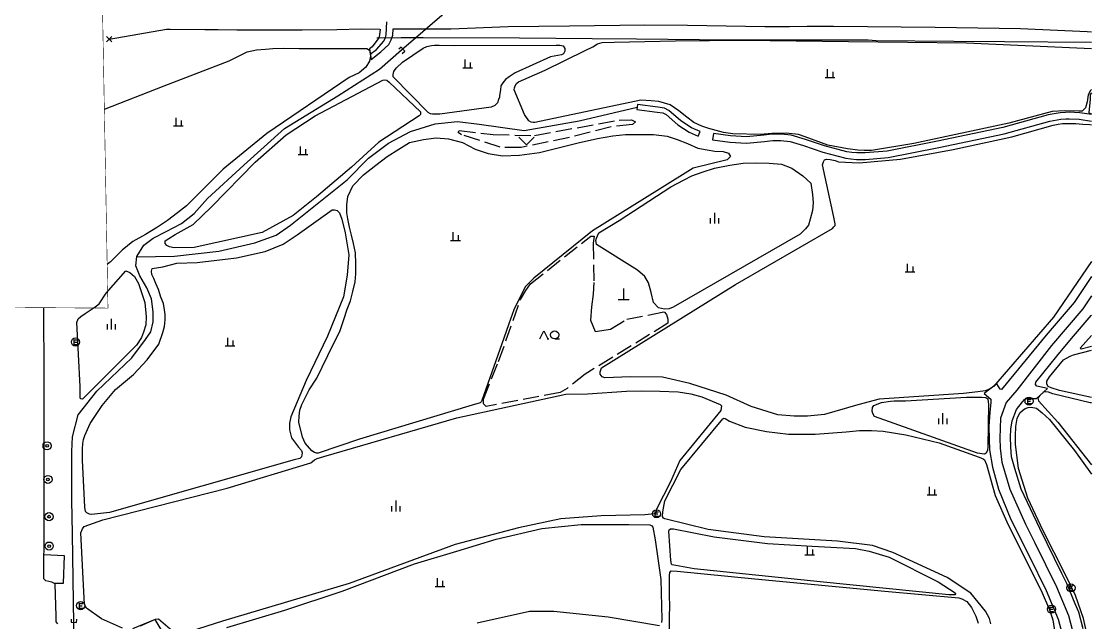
# Model space of a CAD drawing. Header units: millimetres. Extents: x 209513 to 211421, y 268482 to 269727.
# Drawn here: x 211222.2 to 211420, y 268671.3 to 268782.5 of the extents above; entities that cross this region are included whole.
import ezdxf

# ---------------------------------------------------------------- set-up
doc = ezdxf.new("R2010")
doc.units = ezdxf.units.MM
doc.header["$MEASUREMENT"] = 0
doc.header["$PDMODE"] = 3
doc.header["$PDSIZE"] = 0.5
doc.linetypes.add('AAA005', pattern=[4, 3, -1])
doc.layers.add('00-구역계', color=8, linetype='CONTINUOUS', plot=False)
doc.layers.add('측점', color=8, linetype='CONTINUOUS', lineweight=0)
for name, color, linetype in [('현황', 8, 'CONTINUOUS'), ('현황-height', 8, 'CONTINUOUS'), ('현황1', 8, 'CONTINUOUS')]:
    doc.layers.add(name, color=color, linetype=linetype)

# ---------------------------------------------------------------- blocks, each defined once
blk = doc.blocks.new('DAA001')
at = {"layer": '현황-height'}
for points in [[(-0.493063, 1.00641), (-0.493063, -0.49359)], [(0.506937, 0.50641), (0.506937, -0.49359)], [(-0.893063, -0.49359), (0.906937, -0.49359)]]:
    blk.add_lwpolyline(points, dxfattribs=at)
blk = doc.blocks.new('DAA002')
at = {"layer": '현황-height'}
for points in [[(-0.75, 0), (-0.75, -1)], [(0, 1), (0, -1)], [(0.75, 0), (0.75, -1)]]:
    blk.add_lwpolyline(points, dxfattribs=at)
blk = doc.blocks.new('AB002')
at = {"layer": '현황-height'}
for points in [[(0, 0), (0, 2)], [(-1, 0), (1, 0)]]:
    blk.add_lwpolyline(points, dxfattribs=at)
blk = doc.blocks.new('AZ0202')
at = {"layer": '현황-height'}
for points in [[(-0.3, 0.38), (0.37, 0.38)], [(-0.3, 0.38), (-0.3, -0.44)], [(-0.3, -0.03), (0.24, -0.03)], [(-0.3, -0.44), (0.37, -0.44)]]:
    blk.add_lwpolyline(points, dxfattribs=at)
blk.add_circle((0, 0), 0.75, dxfattribs=at)
blk = doc.blocks.new('AE170')
at = {"layer": '현황-height'}
for radius in [0.75, 0.25]:
    blk.add_circle((0, 0), radius, dxfattribs=at)
blk = doc.blocks.new('DZ0011')
at = {"layer": '현황-height'}
blk.add_lwpolyline([(1.414214, 0.414214), (0, -1), (-1.414214, 0.414214)], dxfattribs=at)
blk = doc.blocks.new('DC0013')
at = {"layer": '현황-height'}
for points in [[(-1.75, -0.75), (-1, 0.75), (-0.25, -0.75)], [(-0.4, -0.75), (-0.1, -0.75)], [(1, -0.75), (1.9, -0.75)]]:
    blk.add_lwpolyline(points, dxfattribs=at)
blk.add_circle((1, 0), 0.75, dxfattribs=at)

msp = doc.modelspace()

# ---------------------------------------------------------------- linework, layer by layer
at = {"layer": '00-구역계', "ltscale": 16, "const_width": 0.1, "flags": 128}
msp.add_lwpolyline([(211233.6, 269092.69), (211235.5, 268890.58), (211235.88, 268856.37), (211238.19, 268729.45), (211198.18, 268729.72), (211145.17, 268779.3), (211135.98, 268779.3), (211070, 268779.24), (211046.17, 268779.06), (211043.98, 268779.2), (211040.74, 268779.19)], dxfattribs=at)
at = {"layer": '측점'}
msp.add_point((211238.4, 268779.19, 19.33), dxfattribs=at)
at = {"layer": '현황', "linetype": 'Continuous'}
for points in [[(211232.02, 268662.68), (211231.62, 268687.68), (211231.53, 268693.95), (211231.52, 268697.39), (211231.51, 268700.88), (211231.54, 268702.94), (211231.61, 268705.61), (211232.7, 268709.72), (211236.13, 268714.1), (211242.61, 268720.27), (211245.14, 268723.62), (211246.09, 268725.04), (211246.52, 268726.93), (211246.52, 268728.79), (211246.25, 268731.14), (211245.37, 268733.22), (211244.08, 268735.41), (211243.34, 268737.3), (211243.5, 268739), (211244.81, 268741.08), (211246.57, 268742.39), (211248.93, 268743.64), (211251.79, 268745.11), (211254.15, 268746.94), (211256.58, 268749.75), (211263.31, 268755.9), (211270.83, 268762.69), (211280.71, 268768.74), (211288.39, 268773.63), (211292.42, 268777.21), (211300.36, 268784)], [(211288.52, 268781.04), (211288.39, 268779.99), (211288.23, 268779.43), (211287.03, 268777.77), (211286.51, 268777.39), (211286.85, 268775.43), (211288.66, 268776.87), (211290.12, 268778.23), (211290.55, 268779.08), (211290.85, 268779.97), (211290.94, 268781.11), (211301.57, 268781.11), (211312.19, 268781.54), (211323.52, 268781.69), (211337.45, 268781.84), (211345.35, 268781.77), (211359.63, 268781.53), (211364.2, 268781.55), (211367.43, 268781.62), (211372.3, 268781.59), (211391.11, 268781.41), (211406.86, 268781.16), (211419.2, 268780.63), (211420.02, 268780.55)], [(211238.4, 268779.19), (211249.03, 268781.07), (211249.03, 268781.07), (211249.67, 268781.07), (211256.08, 268780.98), (211258.58, 268780.99), (211262.04, 268780.96), (211274.06, 268780.92), (211280.48, 268781.01), (211284.97, 268781.1), (211288.47, 268781.03)], [(211237.52, 268766.25), (211248.59, 268770.55), (211260.57, 268775.17), (211263.94, 268776.86), (211265.63, 268777.23), (211267.3, 268777.35), (211268.67, 268777.49), (211270.68, 268777.54), (211273.55, 268777.51), (211278.62, 268777.51), (211286.05, 268777.51), (211286.54, 268777.17), (211286.71, 268776.06), (211286.56, 268775.12), (211285.86, 268774.01), (211284.65, 268772.99), (211282.77, 268772.14), (211267.57, 268761.74), (211259.49, 268755.15), (211253.73, 268749.41), (211252.68, 268748.35), (211251.03, 268747.05), (211249.22, 268745.65), (211247.34, 268744.44), (211245.15, 268743.1), (211242.8, 268741.76), (211240.8, 268740.17), (211238.63, 268738.04), (211238.04, 268737.55)], [(211420.02, 268769.89), (211419.84, 268769.74), (211419.37, 268768.91), (211419.22, 268767.62), (211418.89, 268766.48), (211418.26, 268765.88), (211417.65, 268765.88), (211414.99, 268765.94), (211412.72, 268765.8), (211404.69, 268763.68), (211387.14, 268759.88), (211379.32, 268758.61), (211377.99, 268758.61), (211376.78, 268758.67), (211374.89, 268758.94), (211371.23, 268759.58), (211367.08, 268761.12), (211365.84, 268761.56), (211363.58, 268761.83), (211360.91, 268761.75), (211358.79, 268761.57), (211353.68, 268761.67), (211351.99, 268761.95), (211350.61, 268762.31), (211349.29, 268762.67), (211347.96, 268763.14), (211346.47, 268763.82), (211345.21, 268764.75), (211343.71, 268765.97), (211342.11, 268767.08), (211340.04, 268767.67), (211338.6, 268767.82), (211336.69, 268767.91), (211317.11, 268763.81), (211316.8, 268763.81), (211316.42, 268763.86), (211315.96, 268764.11), (211315.16, 268765.3), (211313.3, 268769.83), (211313.33, 268770.21), (211313.46, 268770.59), (211313.71, 268770.98), (211314.05, 268771.3), (211319.03, 268773.5), (211326.41, 268777.14), (211327.85, 268777.8), (211328.68, 268778.36), (211329.55, 268778.57), (211331.79, 268778.65), (211343.12, 268778.87), (211355.72, 268779.02), (211375.1, 268778.76), (211396.9, 268778.51), (211420.02, 268777.51)], [(211243.49, 268738.93), (211250.47, 268739.05), (211258.7, 268739.97), (211265.36, 268741.52), (211269.3, 268742.95), (211271.92, 268744.77), (211282.38, 268753.19), (211286.36, 268757.19), (211290.03, 268759.95), (211294.1, 268762.11), (211298.7, 268763.53), (211302.78, 268763.99), (211306.83, 268763.51), (211315.14, 268762.34), (211325.29, 268764.09), (211336.02, 268766.6)], [(211420.02, 268738.07), (211412.97, 268727.79), (211401.88, 268714.98), (211401.16, 268714.45), (211400.32, 268714.16), (211398.99, 268713.94), (211396.35, 268713.68), (211380.73, 268712.61), (211376.81, 268711.53), (211370.65, 268709.76), (211367.48, 268709.45), (211365.01, 268709.45), (211362.01, 268709.68), (211357.07, 268711.24), (211352.48, 268713.34), (211345.72, 268715.51), (211340.69, 268716.69), (211334.78, 268716.76), (211330.02, 268716.56), (211329.56, 268716.76), (211329.19, 268717.23), (211329.2, 268717.68), (211329.45, 268718.38), (211354.21, 268733.84), (211372.11, 268744.19), (211372.38, 268744.49), (211372.61, 268744.74), (211372.61, 268745.03), (211372.34, 268746.25), (211370.3, 268755.93), (211370.45, 268756.51), (211370.66, 268756.88), (211371.01, 268757.03), (211371.67, 268756.97), (211372.6, 268756.75), (211373.23, 268756.52), (211377.03, 268756.33), (211384.72, 268756.98), (211394.4, 268758.82), (211405.3, 268761.13), (211412.94, 268763.29), (211413.83, 268763.47), (211414.66, 268763.58), (211415.62, 268763.62), (211417.09, 268763.58), (211417.74, 268763.54), (211418.4, 268763.51), (211419.69, 268763.4), (211420.02, 268763.34)], [(211420.02, 268735.3), (211416.78, 268730.5), (211411.64, 268724.47), (211403.36, 268714.4), (211403.12, 268714.46), (211402.5, 268715.43), (211400.14, 268713.63), (211401.41, 268712.6), (211401.37, 268711.99), (211401.19, 268710.13), (211401.03, 268707.6), (211401.06, 268705.16), (211401.12, 268703.24), (211401.68, 268700.03), (211402.81, 268695.93), (211405.09, 268690.32), (211408.49, 268683.62), (211411.6, 268677.2), (211413.84, 268671.93), (211414.51, 268669.36)], [(211228.9, 268671.05), (211228.61, 268671.43), (211228.6, 268672.47), (211228.45, 268678.44), (211227.83, 268678.73), (211226.73, 268678.97), (211226.34, 268679.34), (211226.33, 268683.38), (211226.41, 268685), (211226.4, 268690.53), (211226.37, 268705.26), (211226.41, 268719.93), (211226.33, 268726.35), (211226.32, 268729.53)], [(211418.44, 268670.12), (211417.63, 268673.23), (211416.99, 268674.74), (211415.42, 268678.53), (211414.5, 268680.37), (211410.45, 268688.65), (211407.02, 268695.93), (211405.81, 268699.77), (211405.23, 268701.91), (211405.06, 268703.78), (211405.05, 268705.55), (211405.08, 268707.05), (211405.32, 268708.59), (211406.14, 268710.72), (211407.24, 268712.14), (211407.67, 268712.58), (211408.2, 268712.73), (211409.74, 268712.75), (211409.83, 268712.74), (211411.89, 268714.58), (211409.92, 268715.04), (211409.66, 268715.34), (211409.68, 268715.75), (211413.61, 268720.57), (211416.28, 268723.81), (211419.97, 268728.08), (211420.02, 268728.16)], [(211420.02, 268722.38), (211418.08, 268721.85), (211417.89, 268722.07), (211420.02, 268724.4)], [(211420.02, 268712.9), (211414.07, 268714.23), (211412.54, 268714.68), (211412, 268714.97), (211411.73, 268715.37), (211411.73, 268715.91), (211412.22, 268716.71), (211414.82, 268719.91), (211416.04, 268720.56), (211416.67, 268720.78), (211420.02, 268721.66)], [(211240.87, 268670.25), (211236.99, 268671.95), (211234.22, 268673.95), (211233.86, 268674.63), (211233.19, 268687.9), (211233.47, 268688.6), (211233.79, 268689.02), (211237.25, 268690.29), (211260.23, 268696.12), (211275.68, 268700.83), (211276.34, 268701.36), (211276.84, 268701.65), (211278.1, 268702.01), (211302.7, 268709.13), (211322.8, 268713.56), (211326.83, 268713.59), (211334.07, 268714.11), (211336.84, 268714.13), (211340.23, 268714.07), (211343.58, 268713.96), (211345.91, 268713.57), (211347.97, 268713.03), (211351.37, 268711.61), (211351.61, 268711.35), (211351.47, 268710.54), (211343.91, 268701.24), (211342.15, 268697.34), (211339.59, 268692.26), (211339.47, 268691.58), (211339.23, 268691.37), (211337.46, 268691.19), (211329.34, 268691.02), (211321.9, 268690.49), (211314.08, 268688.81), (211302.4, 268685.72), (211282.76, 268678.52), (211259.37, 268671.54), (211251.87, 268669.13)], [(211420.02, 268711.92), (211419.75, 268711.95), (211412.85, 268713.62), (211412.03, 268713.91), (211411.49, 268713.98), (211411.24, 268713.95), (211411.06, 268713.82), (211410.43, 268713.27), (211410.09, 268712.77), (211410.2, 268712.32), (211413.8, 268708.38), (211420.02, 268700.45)], [(211419.25, 268668.72), (211418.53, 268672.03), (211417.02, 268676.27), (211415.09, 268680.34), (211411.04, 268688.22), (211408.25, 268694.28), (211406.5, 268699.79), (211405.97, 268704.28), (211405.97, 268705.85), (211406.02, 268707.54), (211406.26, 268709), (211406.74, 268710.08), (211407.27, 268710.52), (211407.71, 268710.86), (211408.29, 268711.08), (211408.86, 268711.12), (211409.82, 268710.94), (211410.87, 268710.08), (211412.24, 268708.86), (211416.88, 268703.09), (211420.02, 268698.76)], [(211401.37, 268671.03), (211401.17, 268672.01), (211400.38, 268673.39), (211397.7, 268676.72), (211393.29, 268679.61), (211383.28, 268684.25), (211379.54, 268685.54), (211373.03, 268686.31), (211359.48, 268687.12), (211349.13, 268688.51), (211341.11, 268690.48), (211340.86, 268690.61), (211340.69, 268690.89), (211340.74, 268691.78), (211341.12, 268693.78), (211344.09, 268699.58), (211351.84, 268708.98), (211352.06, 268709.08), (211352.31, 268709.02), (211353.11, 268708.54), (211355.95, 268707.41), (211359.9, 268706.64), (211363.97, 268706.1), (211368.9, 268706.16), (211374.62, 268706.55), (211377.13, 268706.79), (211377.95, 268706.81), (211379.33, 268706.81), (211381.52, 268706.66), (211385.7, 268705.98), (211391.82, 268704.51), (211399.21, 268701.86), (211399.66, 268701.72), (211399.96, 268701.59), (211400.24, 268701.39), (211400.58, 268700.49), (211402.2, 268694.78), (211404.62, 268689.33), (211410.67, 268677.21), (211412.22, 268673.62), (211412.87, 268671.79), (211413.6, 268667.02)], [(211260.17, 268670.34), (211270.86, 268673.58), (211281.47, 268677.1), (211294.88, 268682.16), (211302.66, 268684.5), (211309.94, 268686.72), (211318.37, 268688.68), (211325.66, 268689.39), (211334.47, 268689.44), (211338.36, 268689.38), (211338.7, 268689.18), (211338.94, 268688.94), (211339.36, 268686.56), (211340.36, 268679.27), (211340.56, 268671.85), (211340.53, 268671.26)], [(211228.32, 268678.56), (211230, 268678.59), (211230.15, 268683.63), (211226.35, 268683.79)], [(211341.99, 268670.03), (211342, 268672.33), (211342.03, 268674.36), (211342.01, 268676.24), (211342, 268679.96), (211342.08, 268680.52), (211342.32, 268680.84), (211343.41, 268680.76), (211357.76, 268679.37), (211381.79, 268677.1), (211395.5, 268675.85), (211396.02, 268675.69), (211396.98, 268675.19), (211397.8, 268674.04), (211398.63, 268672.49), (211399.05, 268671.15)], [(211340.13, 268670.67), (211330.66, 268672.26), (211320.63, 268673.31), (211316.09, 268673.32), (211306.45, 268671.19)], [(211231.41, 268671.93), (211231.4, 268671.33), (211232.4, 268671.31), (211232.41, 268671.91)], [(211250.53, 268669.3), (211247.52, 268671.89), (211246.91, 268671.83), (211242.75, 268670.14)], [(211248.57, 268669.09), (211246.91, 268671.82), (211244.13, 268670.62)]]:
    msp.add_lwpolyline(points, dxfattribs=at)
at = {"layer": '현황'}
for points in [[(211286.68, 268776.41), (211287.84, 268777.32), (211289.17, 268778.83), (211289.47, 268779.54), (211289.62, 268779.98), (211289.71, 268782.4)], [(211292.59, 268776.57), (211293.05, 268776.96), (211292.4, 268777.72), (211291.94, 268777.33)], [(211420.02, 268731.73), (211418.37, 268729.29), (211412.62, 268722.52), (211406.18, 268714.26), (211404.22, 268711.97), (211403.18, 268709.09), (211403.05, 268705.36), (211403.09, 268703.51), (211403.45, 268700.97), (211404.91, 268695.93), (211407.77, 268689.49), (211409.47, 268686.14), (211413.51, 268677.87), (211415.73, 268672.58), (211416.47, 268669.74), (211416.97, 268666.37), (211417, 268664.86), (211416.9, 268662.85), (211416.3, 268659.62), (211414.91, 268655.15), (211411.69, 268645.28)]]:
    msp.add_lwpolyline(points, dxfattribs=at)
at = {"layer": '현황', "linetype": 'Continuous'}
for points in [[(211292.62, 268774.96), (211296.45, 268777.56), (211297.14, 268777.84), (211298.02, 268778.04), (211298.54, 268778.09), (211299.39, 268778.1), (211302.31, 268778.02), (211321.04, 268778.11), (211321.7, 268778.07), (211322.35, 268777.96), (211322.66, 268777.47), (211322.65, 268776.97), (211322.38, 268776.52), (211322.04, 268776.28), (211320, 268775.97), (211313.45, 268772.97), (211312.33, 268772.21), (211311.67, 268771.74), (211311.16, 268771.14), (211310.82, 268770.6), (211310.78, 268769.81), (211310.56, 268768.78), (211310.54, 268768.48), (211310.4, 268768.06), (211310.18, 268767.45), (211309.73, 268766.91), (211309.05, 268766.61), (211299.51, 268765.34), (211298.79, 268765.33), (211298.19, 268765.34), (211297.83, 268765.38), (211297.35, 268765.67), (211290.94, 268772.25), (211290.9, 268772.67), (211291.04, 268773.21), (211291.27, 268773.6), (211291.51, 268773.89)], [(211265.42, 268756.48), (211271.16, 268761.5), (211276.51, 268765), (211289, 268771.6), (211289.38, 268771.68), (211289.72, 268771.61), (211290.14, 268771.24), (211295.96, 268765.74), (211295.99, 268765.48), (211295.97, 268765.26), (211295.73, 268765.01), (211288.26, 268760.16), (211283.22, 268755.52), (211276.74, 268750.06), (211272.45, 268746.56), (211266.67, 268743.42), (211254.12, 268740.67), (211250.44, 268740.58), (211249.59, 268740.77), (211249.07, 268741.02), (211248.75, 268741.4), (211248.78, 268741.9), (211249.47, 268742.34), (211250.62, 268743.07), (211253.93, 268744.94), (211257.33, 268748.2)], [(211273.46, 268708.35), (211273.52, 268709.46), (211273.65, 268710.58), (211274, 268711.59), (211274.65, 268712.88), (211275.38, 268714.31), (211276.77, 268716.51), (211279.83, 268722.75), (211281.03, 268725.13), (211281.79, 268727.36), (211282.4, 268729.23), (211283, 268730.81), (211283.43, 268732.52), (211283.86, 268734.34), (211284.01, 268735.79), (211284.02, 268737.66), (211283.93, 268739.66), (211283.55, 268741.42), (211283.22, 268742.94), (211282.82, 268744.42), (211282.5, 268745.95), (211282.36, 268747.06), (211282.33, 268748.59), (211282.5, 268750.11), (211283.48, 268752.05), (211285.43, 268754.08), (211287.71, 268755.9), (211289.83, 268757.49), (211291.94, 268758.86), (211293.95, 268760.07), (211296.51, 268760.64), (211298.84, 268760.96), (211301.11, 268760.74), (211303.72, 268760.1), (211306.05, 268758.83), (211308.48, 268758.06), (211311.13, 268757.64), (211314.24, 268757.74), (211317.98, 268758.24), (211321.89, 268759.22), (211325.12, 268760.05), (211328.68, 268760.82), (211331.52, 268761.31), (211333.87, 268761.56), (211336.32, 268761.6), (211339.05, 268761.58), (211341.53, 268761.25), (211343.4, 268760.64), (211345.33, 268759.89), (211347.22, 268759.06), (211348.98, 268758.74), (211350.39, 268758.51), (211351.92, 268758.43), (211352.87, 268758.14), (211353.27, 268757.53), (211352.64, 268756.9), (211346.37, 268755.37), (211340.17, 268751.44), (211327.77, 268743.72), (211316.89, 268734.98), (211315.4, 268733.45), (211314.2, 268731.19), (211313.21, 268729.11), (211312.27, 268726.55), (211311.38, 268723.9), (211307.27, 268712.33), (211307.17, 268712.13), (211306.99, 268711.93), (211305.52, 268711.48), (211284.7, 268705.21), (211277.05, 268702.64), (211276.73, 268702.63), (211276.34, 268702.72), (211275.85, 268703.04), (211274.66, 268704.45), (211274.12, 268705.6)], [(211332.68, 268745.68), (211342.22, 268751.89), (211344.7, 268753.18), (211346.12, 268753.94), (211348.03, 268754.63), (211350.34, 268755.34), (211353.14, 268755.89), (211355.59, 268756.26), (211358, 268756.36), (211360.39, 268756.28), (211362.69, 268756.06), (211364.63, 268755.33), (211366.67, 268753.91), (211368.11, 268752.58), (211368.45, 268750.46), (211368.54, 268748.96), (211368.45, 268747.51), (211367.98, 268745.93), (211367.69, 268744.82), (211367.16, 268744.11), (211366.13, 268743.16), (211342.68, 268729.63), (211341.96, 268729.33), (211341.09, 268729.28), (211339.94, 268729.53), (211339.03, 268730.49), (211338.63, 268732.37), (211338.12, 268734.14), (211337.41, 268735.27), (211336.05, 268736.5), (211328.52, 268741.22), (211328.44, 268741.67), (211328.4, 268741.99), (211328.5, 268742.42), (211328.68, 268742.85), (211328.91, 268743.39)], [(211233.46, 268701.34), (211233.48, 268703.4), (211233.52, 268704.38), (211233.68, 268705.14), (211233.92, 268705.87), (211234.9, 268708.12), (211237.11, 268711.41), (211239.56, 268714.41), (211242.9, 268717.18), (211245.45, 268719.9), (211247.6, 268722.8), (211248.31, 268724.93), (211248.67, 268726.02), (211248.77, 268727.3), (211248.74, 268728.26), (211248.62, 268729.16), (211248.43, 268730.32), (211247.98, 268731.48), (211247.53, 268732.9), (211247.02, 268734.02), (211246.67, 268734.93), (211246.29, 268735.68), (211246.26, 268736.26), (211246.36, 268736.8), (211248.33, 268737.06), (211250.92, 268737.75), (211254.69, 268737.92), (211261.98, 268738.74), (211267.22, 268739.9), (211270.56, 268741.28), (211273.14, 268743.03), (211279.62, 268747.61), (211280.09, 268747.65), (211280.53, 268747.51), (211281, 268747.06), (211281.43, 268745.92), (211282.06, 268743.38), (211282.74, 268739.33), (211282.43, 268735.55), (211281.73, 268731.54), (211278.76, 268724.28), (211274.83, 268716.03), (211272, 268709.31), (211271.73, 268708.14), (211271.77, 268706.91), (211272.12, 268705.45), (211273.42, 268703.74), (211273.95, 268703.09), (211274.06, 268702.66), (211274.02, 268702.32), (211273.96, 268701.91), (211273.66, 268701.65), (211272.58, 268701.36), (211238.48, 268691.62), (211235.17, 268691.29), (211234.76, 268691.36), (211234.31, 268691.57), (211234.05, 268691.85), (211233.9, 268692.64)], [(211233.02, 268714.93), (211232.44, 268726.79), (211232.7, 268727.44), (211233.16, 268727.93), (211234, 268728.44), (211234.91, 268729.07), (211235.8, 268729.7), (211236.59, 268730.23), (211237.86, 268732.21), (211241.48, 268736.33), (211242.26, 268736.01), (211243.07, 268735.28), (211243.83, 268734.03), (211245.02, 268730.47), (211245.24, 268727.83), (211245.2, 268726.33), (211244.77, 268725), (211244.4, 268724.03), (211243.48, 268722.57), (211235.18, 268714.35), (211233.46, 268712.6), (211233.16, 268712.68), (211233.08, 268712.82), (211233.03, 268712.97)], [(211381.2, 268711.97), (211382.84, 268712.24), (211383.54, 268712.28), (211385.59, 268712.3), (211396.89, 268712.97), (211398.76, 268713), (211399.72, 268712.98), (211400.44, 268712.9), (211400.82, 268712.69), (211400.96, 268711.65), (211400.85, 268703.81), (211400.79, 268703.15), (211400.56, 268702.6), (211400.23, 268702.45), (211398.9, 268702.62), (211379.86, 268709.42), (211379.6, 268709.96), (211379.44, 268710.39), (211379.54, 268711.04), (211379.79, 268711.43)], [(211342.21, 268682.75), (211341.89, 268688.19), (211341.96, 268688.45), (211342.18, 268688.6), (211342.76, 268688.59), (211350.26, 268687.15), (211360.11, 268685.9), (211368.34, 268685.4), (211376.37, 268684.96), (211378.92, 268684.51), (211382.6, 268683.35), (211391.63, 268678.83), (211394.81, 268676.77), (211394.83, 268676.57), (211394.74, 268676.4), (211393.64, 268676.39), (211369.84, 268678.79), (211346.54, 268681.22), (211342.51, 268681.97), (211342.35, 268682.05), (211342.34, 268682.08)]]:
    msp.add_lwpolyline(points, close=True, dxfattribs=at)
at = {"layer": '현황', "color": 8, "linetype": 'AAA005'}
msp.add_lwpolyline([(211420.02, 268769.3), (211419.77, 268768.97), (211419.73, 268768.09), (211419.51, 268765.6), (211419.9, 268765.45), (211420.02, 268765.43)], dxfattribs=at)
at = {"layer": '현황', "color": 8, "linetype": 'Continuous'}
msp.add_lwpolyline([(211335.97, 268766.18), (211339.74, 268765.71), (211340.76, 268765.56), (211341.35, 268765.26), (211343.52, 268763.37), (211345.62, 268761.99), (211347.29, 268761.27), (211347.66, 268762.12), (211346.06, 268762.81), (211344.07, 268764.1), (211341.87, 268766.03), (211341.04, 268766.45), (211339.86, 268766.62), (211336.08, 268767.1)], close=True, dxfattribs=at)
msp.add_lwpolyline([(211420.02, 268765.25), (211417.87, 268765.59), (211415.89, 268765.69), (211415.19, 268765.66), (211414.21, 268765.58), (211412, 268765.18), (211403.6, 268762.86), (211391.54, 268760.31), (211382.22, 268758.5), (211378.18, 268758.15), (211376.61, 268758.17), (211375.67, 268758.26), (211374.79, 268758.37), (211370.65, 268759.46), (211367.12, 268760.65), (211364.51, 268761.46), (211362.65, 268761.65), (211361.83, 268761.66), (211361.03, 268761.64), (211360.43, 268761.59), (211359.4, 268761.47), (211356.23, 268761.15), (211353.25, 268761.33), (211350.11, 268761.77), (211349.95, 268760.58), (211353.13, 268760.14), (211356.25, 268759.94), (211359.53, 268760.27), (211360.56, 268760.39), (211361.1, 268760.44), (211361.84, 268760.46), (211362.58, 268760.45), (211364.27, 268760.28), (211366.75, 268759.51), (211370.31, 268758.31), (211374.56, 268757.19), (211375.54, 268757.07), (211376.54, 268756.97), (211378.22, 268756.95), (211382.39, 268757.31), (211391.78, 268759.14), (211403.88, 268761.69), (211412.27, 268764.01), (211414.36, 268764.39), (211415.27, 268764.46), (211415.89, 268764.49), (211417.74, 268764.39), (211420.02, 268764.03)], dxfattribs=at)
at = {"layer": '현황', "color": 8, "linetype": 'AAA005'}
for points in [[(211314.55, 268759.16), (211310.72, 268759.2), (211303.56, 268761.52), (211302.93, 268761.97), (211303.14, 268762.31), (211309.38, 268761.55), (211317.05, 268761.4), (211332.7, 268764.25), (211334.98, 268764.29), (211335.68, 268763.91), (211335.16, 268763.43), (211331.19, 268762.99), (211323.5, 268761.01)], [(211310.4, 268719.6), (211314.46, 268731.04), (211315.44, 268732.74), (211316.31, 268733.95), (211327.42, 268742.79), (211328.08, 268742.79), (211327.88, 268741.48), (211328, 268734.18), (211327.9, 268732.06), (211327.57, 268729.7), (211327.39, 268727.21), (211328.25, 268725.12), (211331.06, 268725.55), (211334.08, 268727.38), (211341, 268728.75), (211341.43, 268728.29), (211341.68, 268727.42), (211341.71, 268726.66), (211326.41, 268717.22), (211323.1, 268714.6), (211321.8, 268713.83), (211308.09, 268711.28), (211307.62, 268711.72), (211307.59, 268712.2), (211307.59, 268712.63)]]:
    msp.add_lwpolyline(points, close=True, dxfattribs=at)
at = {"layer": '현황1', "flags": 128}
msp.add_lwpolyline([(211287.92, 268779.44), (211292.37, 268779.49), (211296.44, 268779.52), (211314.29, 268779.43), (211327.72, 268779.35), (211335.88, 268779.29), (211353.35, 268779.09), (211362.46, 268779.08), (211378.7, 268779.07), (211380.19, 268778.95), (211394.57, 268778.81), (211403.94, 268778.76), (211420.02, 268778.66)], dxfattribs=at)

# ---------------------------------------------------------------- block references
at = {"layer": '현황-height'}
for name, p in [('DAA001', (211304.66, 268774.41)), ('DAA001', (211371.66, 268772.63)), ('DAA001', (211251.21, 268763.64)), ('DAA001', (211274.22, 268758.35)), ('DZ0011', (211315.54, 268760.64)), ('DAA002', (211350.29, 268746.08)), ('DAA001', (211302.43, 268742.47)), ('DAA001', (211386.44, 268736.63)), ('AB002', (211333.52, 268731.07)), ('DAA002', (211238.79, 268726.49)), ('DAA001', (211260.75, 268722.97)), ('DC0013', (211319.77, 268724.5)), ('DAA002', (211392.48, 268709)), ('AE170', (211226.93, 268703.97)), ('AE170', (211227.1, 268697.75)), ('DAA001', (211390.5, 268695.4)), ('DAA002', (211291.38, 268692.83)), ('AE170', (211227.29, 268690.87)), ('AE170', (211227.32, 268685.43)), ('DAA001', (211367.91, 268684.28)), ('DAA001', (211299.55, 268678.47))]:
    msp.add_blockref(name, p, dxfattribs=at)
at = {"layer": '현황-height', "color": 8}
for p in [(211232.18, 268723.18), (211408.46, 268712.25), (211339.6, 268691.4), (211416.21, 268677.69), (211233.15, 268674.41), (211412.61, 268673.76)]:
    msp.add_blockref('AZ0202', p, dxfattribs=at)

doc.saveas('drawing.dxf')
